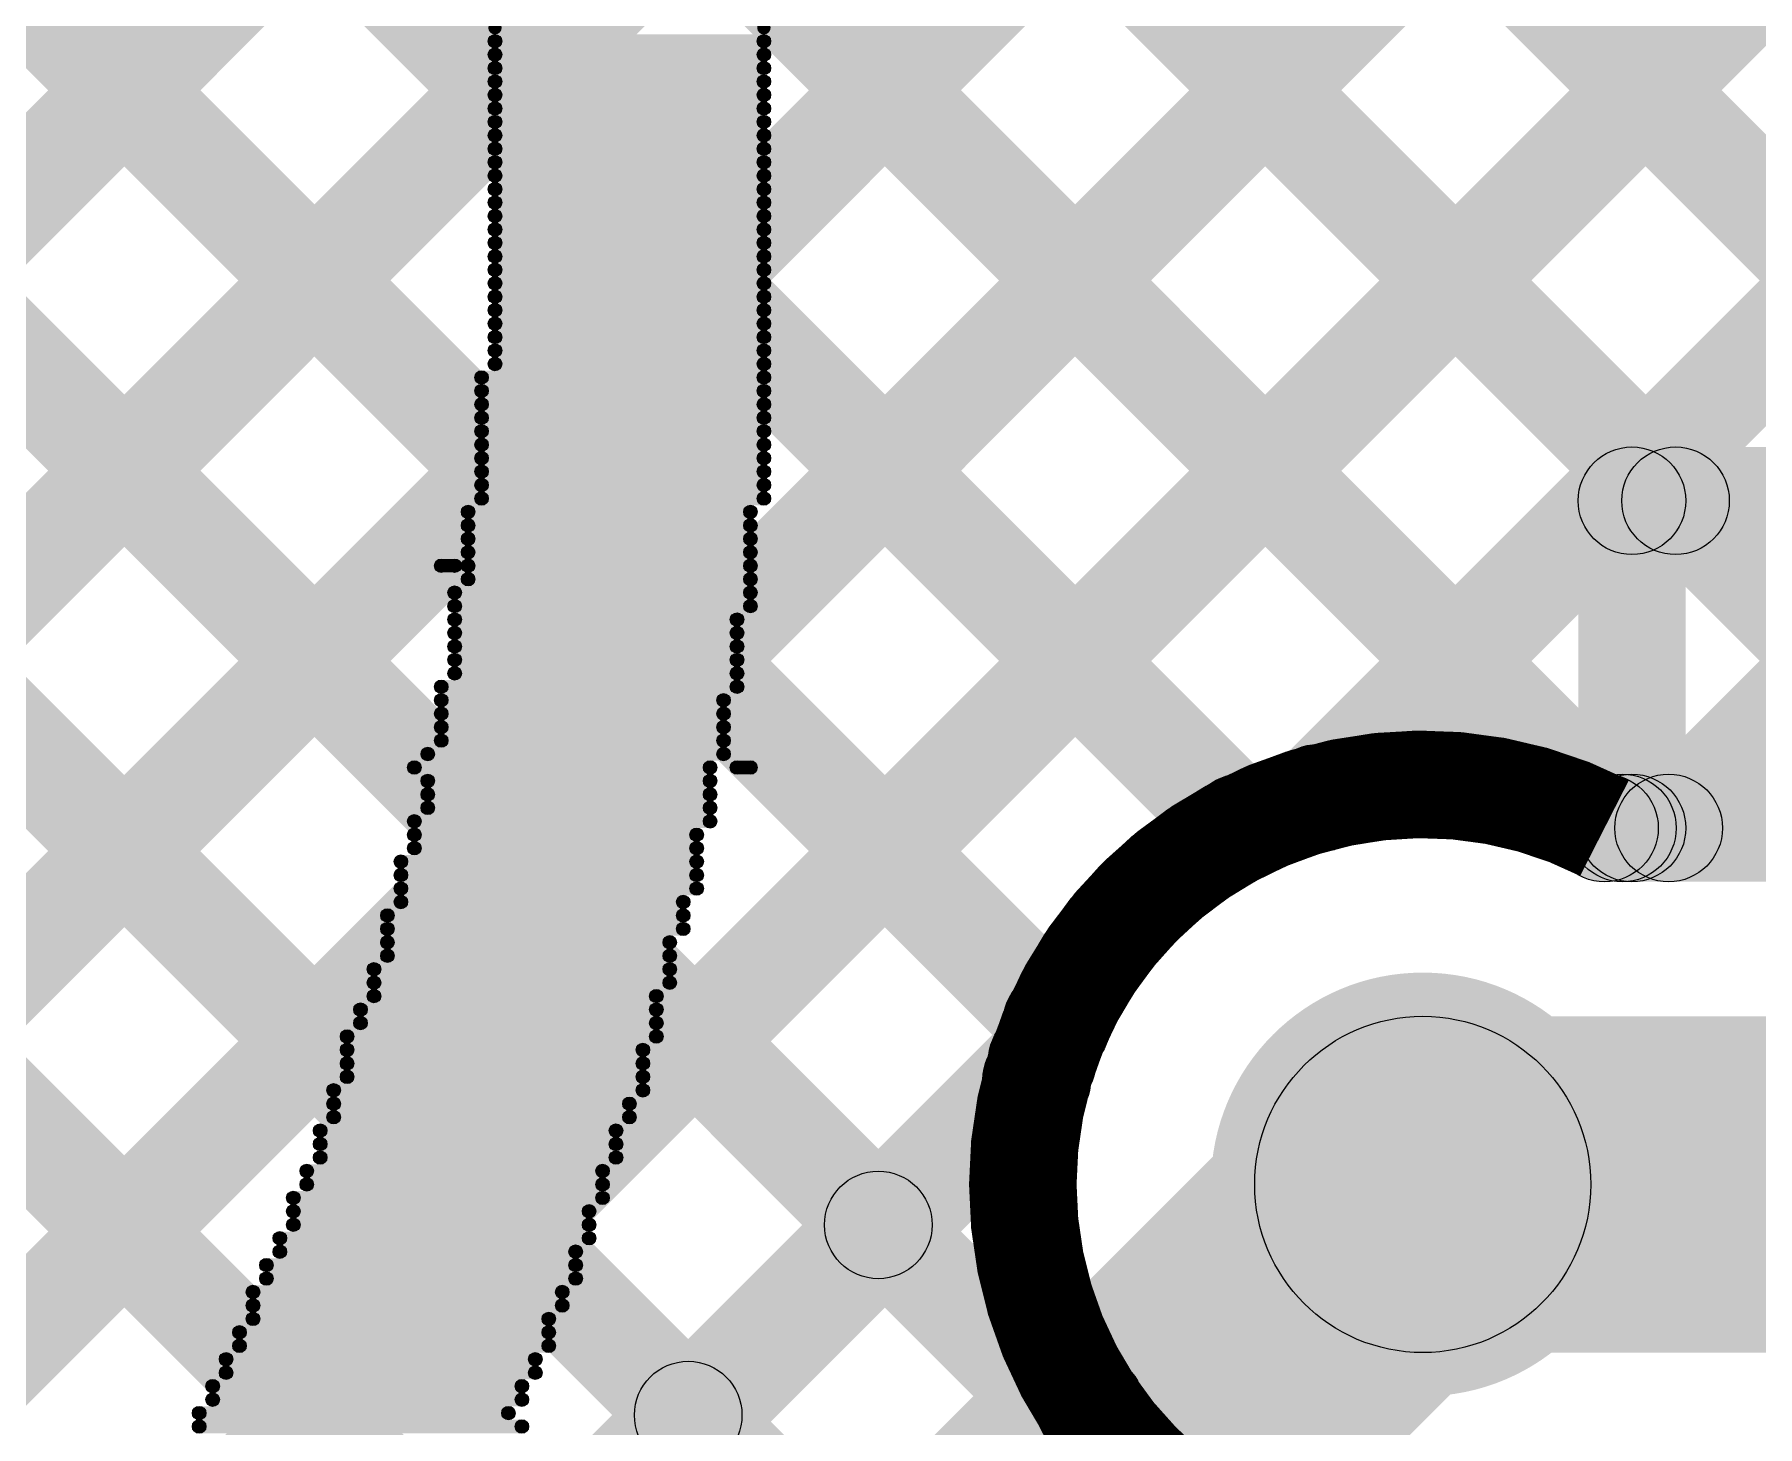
# Model space of a CAD drawing. Header units: millimetres. Extents: x 0 to 5.55, y 0 to 1.02.
# Drawn here: x 4.4298 to 4.5579, y 0.496 to 0.5995 of the extents above; entities that cross this region are included whole.
import ezdxf

# ---------------------------------------------------------------- set-up
doc = ezdxf.new("R2010")
doc.units = ezdxf.units.MM
doc.header["$MEASUREMENT"] = 0
for name, color, linetype in [('BottomLayer', 5, 'Continuous'), ('BottomOverlay', 54, 'Continuous'), ('TopLayer', 1, 'Continuous'), ('ViaHoleLayer', 16, 'Continuous')]:
    doc.layers.add(name, color=color, linetype=linetype)

msp = doc.modelspace()

# ---------------------------------------------------------------- hatches: boundary and pattern name
at = {"layer": 'BottomLayer'}
for points in [[(3.9491, 0.99217), (3.95476, 0.99783), (4.64756, 0.30503), (4.6419, 0.29938)], [(3.97739, 0.99217), (3.98304, 0.99783), (4.6617, 0.31917), (4.65604, 0.31352)], [(4.00567, 0.99217), (4.01133, 0.99783), (4.67584, 0.33332), (4.67018, 0.32766)], [(4.03396, 0.99217), (4.03961, 0.99783), (4.50861, 0.52883), (4.50295, 0.52317)], [(4.06224, 0.99217), (4.0679, 0.99783), (4.52237, 0.54336), (4.51671, 0.5377)], [(4.09052, 0.99217), (4.09618, 0.99783), (4.55068, 0.54333), (4.54502, 0.53767)], [(4.11881, 0.99217), (4.12447, 0.99783), (4.57897, 0.54333), (4.57331, 0.53767)], [(4.13841, 0.29167), (4.13275, 0.29733), (4.83325, 0.99783), (4.83891, 0.99217)], [(4.14709, 0.99217), (4.15275, 0.99783), (4.60725, 0.54333), (4.60159, 0.53767)], [(4.16669, 0.29167), (4.16104, 0.29733), (4.86154, 0.99783), (4.86719, 0.99217)], [(4.19498, 0.29167), (4.18932, 0.29733), (4.88982, 0.99783), (4.89548, 0.99217)], [(4.22326, 0.29167), (4.2176, 0.29733), (4.9181, 0.99783), (4.92376, 0.99217)], [(4.25155, 0.29167), (4.24589, 0.29733), (4.94639, 0.99783), (4.95205, 0.99217)], [(4.52804, 0.53988), (4.52238, 0.54554), (4.97467, 0.99783), (4.98033, 0.99217)], [(4.55411, 0.53767), (4.54846, 0.54333), (5.00296, 0.99783), (5.00861, 0.99217)], [(4.54652, 0.5365), (4.54652, 0.5445), (4.645, 0.5445), (4.645, 0.5365)], [(4.533, 0.5015), (4.533, 0.5265), (4.679, 0.5265), (4.679, 0.5015)], [(4.27983, 0.29167), (4.27417, 0.29733), (4.50146, 0.52462), (4.50712, 0.51896)], [(4.30811, 0.29167), (4.30246, 0.29733), (4.50543, 0.50031), (4.51109, 0.49465)]]:
    msp.add_hatch(color=5, dxfattribs=at).paths.add_polyline_path(points)
h = msp.add_hatch(color=5, dxfattribs=at)
edge = h.paths.add_edge_path()
edge.add_arc((4.52521, 0.54271), 0.004, 0, 360)
h = msp.add_hatch(color=5, dxfattribs=at)
edge = h.paths.add_edge_path()
edge.add_arc((4.51954, 0.54053), 0.004, 0, 360)
h = msp.add_hatch(color=5, dxfattribs=at)
edge = h.paths.add_edge_path()
edge.add_arc((4.54652, 0.5405), 0.004, 0, 360)
h = msp.add_hatch(color=5, dxfattribs=at)
edge = h.paths.add_edge_path()
edge.add_arc((4.54652, 0.5405), 0.004, 0, 360)
h = msp.add_hatch(color=5, dxfattribs=at)
edge = h.paths.add_edge_path()
edge.add_arc((4.54785, 0.5405), 0.004, 0, 360)
h = msp.add_hatch(color=5, dxfattribs=at)
edge = h.paths.add_edge_path()
edge.add_arc((4.55129, 0.5405), 0.004, 0, 360)
h = msp.add_hatch(color=5, dxfattribs=at)
edge = h.paths.add_edge_path()
edge.add_arc((4.50578, 0.526), 0.004, 0, 360)
h = msp.add_hatch(color=5, dxfattribs=at)
edge = h.paths.add_edge_path()
edge.add_arc((4.533, 0.514), 0.01575, 0, 360)
h = msp.add_hatch(color=5, dxfattribs=at)
edge = h.paths.add_edge_path()
edge.add_arc((4.50429, 0.52179), 0.004, 0, 360)
h = msp.add_hatch(color=5, dxfattribs=at)
edge = h.paths.add_edge_path()
edge.add_arc((4.533, 0.514), 0.0125, 0, 360)
h = msp.add_hatch(color=5, dxfattribs=at)
edge = h.paths.add_edge_path()
edge.add_arc((4.50826, 0.49748), 0.004, 0, 360)
at = {"layer": 'BottomOverlay'}
h = msp.add_hatch(color=54, dxfattribs=at)
edge = h.paths.add_edge_path()
edge.add_arc((4.464, 0.6), 0.0005, 0, 360)
h = msp.add_hatch(color=54, dxfattribs=at)
edge = h.paths.add_edge_path()
edge.add_arc((4.484, 0.6), 0.0005, 0, 360)
h = msp.add_hatch(color=54, dxfattribs=at)
edge = h.paths.add_edge_path()
edge.add_arc((4.464, 0.599), 0.0005, 0, 360)
h = msp.add_hatch(color=54, dxfattribs=at)
edge = h.paths.add_edge_path()
edge.add_arc((4.464, 0.598), 0.0005, 0, 360)
for points in [[(4.464, 0.5985), (4.464, 0.5995), (4.484, 0.5995), (4.484, 0.5985)], [(4.464, 0.5975), (4.464, 0.5985), (4.484, 0.5985), (4.484, 0.5975)], [(4.464, 0.5965), (4.464, 0.5975), (4.484, 0.5975), (4.484, 0.5965)], [(4.464, 0.5955), (4.464, 0.5965), (4.484, 0.5965), (4.484, 0.5955)], [(4.464, 0.5945), (4.464, 0.5955), (4.484, 0.5955), (4.484, 0.5945)], [(4.464, 0.5935), (4.464, 0.5945), (4.484, 0.5945), (4.484, 0.5935)], [(4.464, 0.5925), (4.464, 0.5935), (4.484, 0.5935), (4.484, 0.5925)], [(4.464, 0.5915), (4.464, 0.5925), (4.484, 0.5925), (4.484, 0.5915)], [(4.464, 0.5905), (4.464, 0.5915), (4.484, 0.5915), (4.484, 0.5905)], [(4.464, 0.5895), (4.464, 0.5905), (4.484, 0.5905), (4.484, 0.5895)], [(4.464, 0.5885), (4.464, 0.5895), (4.484, 0.5895), (4.484, 0.5885)], [(4.464, 0.5875), (4.464, 0.5885), (4.484, 0.5885), (4.484, 0.5875)], [(4.464, 0.5865), (4.464, 0.5875), (4.484, 0.5875), (4.484, 0.5865)], [(4.464, 0.5855), (4.464, 0.5865), (4.484, 0.5865), (4.484, 0.5855)], [(4.464, 0.5845), (4.464, 0.5855), (4.484, 0.5855), (4.484, 0.5845)], [(4.464, 0.5835), (4.464, 0.5845), (4.484, 0.5845), (4.484, 0.5835)], [(4.464, 0.5825), (4.464, 0.5835), (4.484, 0.5835), (4.484, 0.5825)], [(4.464, 0.5815), (4.464, 0.5825), (4.484, 0.5825), (4.484, 0.5815)], [(4.464, 0.5805), (4.464, 0.5815), (4.484, 0.5815), (4.484, 0.5805)], [(4.464, 0.5795), (4.464, 0.5805), (4.484, 0.5805), (4.484, 0.5795)], [(4.464, 0.5785), (4.464, 0.5795), (4.484, 0.5795), (4.484, 0.5785)], [(4.464, 0.5775), (4.464, 0.5785), (4.484, 0.5785), (4.484, 0.5775)], [(4.464, 0.5765), (4.464, 0.5775), (4.484, 0.5775), (4.484, 0.5765)], [(4.464, 0.5755), (4.464, 0.5765), (4.484, 0.5765), (4.484, 0.5755)], [(4.464, 0.5745), (4.464, 0.5755), (4.484, 0.5755), (4.484, 0.5745)], [(4.463, 0.5735), (4.463, 0.5745), (4.484, 0.5745), (4.484, 0.5735)], [(4.463, 0.5725), (4.463, 0.5735), (4.484, 0.5735), (4.484, 0.5725)], [(4.463, 0.5715), (4.463, 0.5725), (4.484, 0.5725), (4.484, 0.5715)], [(4.463, 0.5705), (4.463, 0.5715), (4.484, 0.5715), (4.484, 0.5705)], [(4.463, 0.5695), (4.463, 0.5705), (4.484, 0.5705), (4.484, 0.5695)], [(4.463, 0.5685), (4.463, 0.5695), (4.484, 0.5695), (4.484, 0.5685)], [(4.463, 0.5675), (4.463, 0.5685), (4.484, 0.5685), (4.484, 0.5675)], [(4.463, 0.5665), (4.463, 0.5675), (4.484, 0.5675), (4.484, 0.5665)], [(4.463, 0.5655), (4.463, 0.5665), (4.484, 0.5665), (4.484, 0.5655)], [(4.463, 0.5645), (4.463, 0.5655), (4.484, 0.5655), (4.484, 0.5645)], [(4.462, 0.5635), (4.462, 0.5645), (4.483, 0.5645), (4.483, 0.5635)], [(4.462, 0.5625), (4.462, 0.5635), (4.483, 0.5635), (4.483, 0.5625)], [(4.462, 0.5615), (4.462, 0.5625), (4.483, 0.5625), (4.483, 0.5615)], [(4.462, 0.5605), (4.462, 0.5615), (4.483, 0.5615), (4.483, 0.5605)], [(4.46, 0.5595), (4.46, 0.5605), (4.461, 0.5605), (4.461, 0.5595)], [(4.462, 0.5595), (4.462, 0.5605), (4.483, 0.5605), (4.483, 0.5595)], [(4.462, 0.5585), (4.462, 0.5595), (4.483, 0.5595), (4.483, 0.5585)], [(4.461, 0.5575), (4.461, 0.5585), (4.483, 0.5585), (4.483, 0.5575)], [(4.461, 0.5565), (4.461, 0.5575), (4.483, 0.5575), (4.483, 0.5565)], [(4.461, 0.5555), (4.461, 0.5565), (4.482, 0.5565), (4.482, 0.5555)], [(4.461, 0.5545), (4.461, 0.5555), (4.482, 0.5555), (4.482, 0.5545)], [(4.461, 0.5535), (4.461, 0.5545), (4.482, 0.5545), (4.482, 0.5535)], [(4.461, 0.5525), (4.461, 0.5535), (4.482, 0.5535), (4.482, 0.5525)], [(4.461, 0.5515), (4.461, 0.5525), (4.482, 0.5525), (4.482, 0.5515)], [(4.46, 0.5505), (4.46, 0.5515), (4.482, 0.5515), (4.482, 0.5505)], [(4.46, 0.5495), (4.46, 0.5505), (4.481, 0.5505), (4.481, 0.5495)], [(4.46, 0.5485), (4.46, 0.5495), (4.481, 0.5495), (4.481, 0.5485)], [(4.46, 0.5475), (4.46, 0.5485), (4.481, 0.5485), (4.481, 0.5475)], [(4.46, 0.5465), (4.46, 0.5475), (4.481, 0.5475), (4.481, 0.5465)], [(4.459, 0.5455), (4.459, 0.5465), (4.481, 0.5465), (4.481, 0.5455)], [(4.458, 0.5445), (4.458, 0.5455), (4.48, 0.5455), (4.48, 0.5445)], [(4.482, 0.5445), (4.482, 0.5455), (4.483, 0.5455), (4.483, 0.5445)], [(4.459, 0.5435), (4.459, 0.5445), (4.48, 0.5445), (4.48, 0.5435)], [(4.459, 0.5425), (4.459, 0.5435), (4.48, 0.5435), (4.48, 0.5425)], [(4.459, 0.5415), (4.459, 0.5425), (4.48, 0.5425), (4.48, 0.5415)], [(4.458, 0.5405), (4.458, 0.5415), (4.48, 0.5415), (4.48, 0.5405)], [(4.458, 0.5395), (4.458, 0.5405), (4.479, 0.5405), (4.479, 0.5395)], [(4.457, 0.5375), (4.457, 0.5385), (4.479, 0.5385), (4.479, 0.5375)], [(4.458, 0.5385), (4.458, 0.5395), (4.479, 0.5395), (4.479, 0.5385)], [(4.457, 0.5365), (4.457, 0.5375), (4.479, 0.5375), (4.479, 0.5365)], [(4.457, 0.5355), (4.457, 0.5365), (4.479, 0.5365), (4.479, 0.5355)], [(4.456, 0.5335), (4.456, 0.5345), (4.478, 0.5345), (4.478, 0.5335)], [(4.457, 0.5345), (4.457, 0.5355), (4.478, 0.5355), (4.478, 0.5345)], [(4.456, 0.5325), (4.456, 0.5335), (4.478, 0.5335), (4.478, 0.5325)], [(4.456, 0.5315), (4.456, 0.5325), (4.477, 0.5325), (4.477, 0.5315)], [(4.456, 0.5305), (4.456, 0.5315), (4.477, 0.5315), (4.477, 0.5305)], [(4.455, 0.5295), (4.455, 0.5305), (4.477, 0.5305), (4.477, 0.5295)], [(4.455, 0.5285), (4.455, 0.5295), (4.477, 0.5295), (4.477, 0.5285)], [(4.455, 0.5275), (4.455, 0.5285), (4.476, 0.5285), (4.476, 0.5275)], [(4.454, 0.5265), (4.454, 0.5275), (4.476, 0.5275), (4.476, 0.5265)], [(4.453, 0.5245), (4.453, 0.5255), (4.476, 0.5255), (4.476, 0.5245)], [(4.454, 0.5255), (4.454, 0.5265), (4.476, 0.5265), (4.476, 0.5255)], [(4.453, 0.5235), (4.453, 0.5245), (4.475, 0.5245), (4.475, 0.5235)], [(4.453, 0.5225), (4.453, 0.5235), (4.475, 0.5235), (4.475, 0.5225)], [(4.453, 0.5215), (4.453, 0.5225), (4.475, 0.5225), (4.475, 0.5215)], [(4.452, 0.5205), (4.452, 0.5215), (4.475, 0.5215), (4.475, 0.5205)], [(4.452, 0.5195), (4.452, 0.5205), (4.474, 0.5205), (4.474, 0.5195)], [(4.452, 0.5185), (4.452, 0.5195), (4.474, 0.5195), (4.474, 0.5185)], [(4.451, 0.5175), (4.451, 0.5185), (4.473, 0.5185), (4.473, 0.5175)], [(4.451, 0.5165), (4.451, 0.5175), (4.473, 0.5175), (4.473, 0.5165)], [(4.451, 0.5155), (4.451, 0.5165), (4.473, 0.5165), (4.473, 0.5155)], [(4.45, 0.5145), (4.45, 0.5155), (4.472, 0.5155), (4.472, 0.5145)], [(4.45, 0.5135), (4.45, 0.5145), (4.472, 0.5145), (4.472, 0.5135)], [(4.449, 0.5125), (4.449, 0.5135), (4.472, 0.5135), (4.472, 0.5125)], [(4.449, 0.5115), (4.449, 0.5125), (4.471, 0.5125), (4.471, 0.5115)], [(4.449, 0.5105), (4.449, 0.5115), (4.471, 0.5115), (4.471, 0.5105)], [(4.448, 0.5095), (4.448, 0.5105), (4.471, 0.5105), (4.471, 0.5095)], [(4.448, 0.5085), (4.448, 0.5095), (4.47, 0.5095), (4.47, 0.5085)], [(4.447, 0.5075), (4.447, 0.5085), (4.47, 0.5085), (4.47, 0.5075)], [(4.447, 0.5065), (4.447, 0.5075), (4.47, 0.5075), (4.47, 0.5065)], [(4.446, 0.5055), (4.446, 0.5065), (4.469, 0.5065), (4.469, 0.5055)], [(4.446, 0.5045), (4.446, 0.5055), (4.469, 0.5055), (4.469, 0.5045)], [(4.446, 0.5035), (4.446, 0.5045), (4.468, 0.5045), (4.468, 0.5035)], [(4.445, 0.5025), (4.445, 0.5035), (4.468, 0.5035), (4.468, 0.5025)], [(4.445, 0.5015), (4.445, 0.5025), (4.468, 0.5025), (4.468, 0.5015)], [(4.444, 0.5005), (4.444, 0.5015), (4.467, 0.5015), (4.467, 0.5005)], [(4.444, 0.4995), (4.444, 0.5005), (4.467, 0.5005), (4.467, 0.4995)], [(4.443, 0.4985), (4.443, 0.4995), (4.466, 0.4995), (4.466, 0.4985)], [(4.443, 0.4975), (4.443, 0.4985), (4.466, 0.4985), (4.466, 0.4975)], [(4.442, 0.4965), (4.442, 0.4975), (4.465, 0.4975), (4.465, 0.4965)], [(4.442, 0.4955), (4.442, 0.4965), (4.466, 0.4965), (4.466, 0.4955)]]:
    msp.add_hatch(color=54, dxfattribs=at).paths.add_polyline_path(points)
h = msp.add_hatch(color=54, dxfattribs=at)
edge = h.paths.add_edge_path()
edge.add_arc((4.484, 0.599), 0.0005, 0, 360)
h = msp.add_hatch(color=54, dxfattribs=at)
edge = h.paths.add_edge_path()
edge.add_arc((4.484, 0.598), 0.0005, 0, 360)
h = msp.add_hatch(color=54, dxfattribs=at)
edge = h.paths.add_edge_path()
edge.add_arc((4.464, 0.597), 0.0005, 0, 360)
h = msp.add_hatch(color=54, dxfattribs=at)
edge = h.paths.add_edge_path()
edge.add_arc((4.484, 0.597), 0.0005, 0, 360)
h = msp.add_hatch(color=54, dxfattribs=at)
edge = h.paths.add_edge_path()
edge.add_arc((4.464, 0.596), 0.0005, 0, 360)
h = msp.add_hatch(color=54, dxfattribs=at)
edge = h.paths.add_edge_path()
edge.add_arc((4.484, 0.596), 0.0005, 0, 360)
h = msp.add_hatch(color=54, dxfattribs=at)
edge = h.paths.add_edge_path()
edge.add_arc((4.464, 0.595), 0.0005, 0, 360)
h = msp.add_hatch(color=54, dxfattribs=at)
edge = h.paths.add_edge_path()
edge.add_arc((4.484, 0.595), 0.0005, 0, 360)
h = msp.add_hatch(color=54, dxfattribs=at)
edge = h.paths.add_edge_path()
edge.add_arc((4.464, 0.594), 0.0005, 0, 360)
h = msp.add_hatch(color=54, dxfattribs=at)
edge = h.paths.add_edge_path()
edge.add_arc((4.464, 0.593), 0.0005, 0, 360)
h = msp.add_hatch(color=54, dxfattribs=at)
edge = h.paths.add_edge_path()
edge.add_arc((4.484, 0.594), 0.0005, 0, 360)
h = msp.add_hatch(color=54, dxfattribs=at)
edge = h.paths.add_edge_path()
edge.add_arc((4.484, 0.593), 0.0005, 0, 360)
h = msp.add_hatch(color=54, dxfattribs=at)
edge = h.paths.add_edge_path()
edge.add_arc((4.464, 0.592), 0.0005, 0, 360)
h = msp.add_hatch(color=54, dxfattribs=at)
edge = h.paths.add_edge_path()
edge.add_arc((4.484, 0.592), 0.0005, 0, 360)
h = msp.add_hatch(color=54, dxfattribs=at)
edge = h.paths.add_edge_path()
edge.add_arc((4.464, 0.591), 0.0005, 0, 360)
h = msp.add_hatch(color=54, dxfattribs=at)
edge = h.paths.add_edge_path()
edge.add_arc((4.484, 0.591), 0.0005, 0, 360)
h = msp.add_hatch(color=54, dxfattribs=at)
edge = h.paths.add_edge_path()
edge.add_arc((4.464, 0.59), 0.0005, 0, 360)
h = msp.add_hatch(color=54, dxfattribs=at)
edge = h.paths.add_edge_path()
edge.add_arc((4.464, 0.589), 0.0005, 0, 360)
h = msp.add_hatch(color=54, dxfattribs=at)
edge = h.paths.add_edge_path()
edge.add_arc((4.484, 0.59), 0.0005, 0, 360)
h = msp.add_hatch(color=54, dxfattribs=at)
edge = h.paths.add_edge_path()
edge.add_arc((4.484, 0.589), 0.0005, 0, 360)
h = msp.add_hatch(color=54, dxfattribs=at)
edge = h.paths.add_edge_path()
edge.add_arc((4.464, 0.588), 0.0005, 0, 360)
h = msp.add_hatch(color=54, dxfattribs=at)
edge = h.paths.add_edge_path()
edge.add_arc((4.484, 0.588), 0.0005, 0, 360)
h = msp.add_hatch(color=54, dxfattribs=at)
edge = h.paths.add_edge_path()
edge.add_arc((4.464, 0.587), 0.0005, 0, 360)
h = msp.add_hatch(color=54, dxfattribs=at)
edge = h.paths.add_edge_path()
edge.add_arc((4.484, 0.587), 0.0005, 0, 360)
h = msp.add_hatch(color=54, dxfattribs=at)
edge = h.paths.add_edge_path()
edge.add_arc((4.464, 0.586), 0.0005, 0, 360)
h = msp.add_hatch(color=54, dxfattribs=at)
edge = h.paths.add_edge_path()
edge.add_arc((4.484, 0.586), 0.0005, 0, 360)
h = msp.add_hatch(color=54, dxfattribs=at)
edge = h.paths.add_edge_path()
edge.add_arc((4.464, 0.585), 0.0005, 0, 360)
h = msp.add_hatch(color=54, dxfattribs=at)
edge = h.paths.add_edge_path()
edge.add_arc((4.464, 0.584), 0.0005, 0, 360)
h = msp.add_hatch(color=54, dxfattribs=at)
edge = h.paths.add_edge_path()
edge.add_arc((4.484, 0.585), 0.0005, 0, 360)
h = msp.add_hatch(color=54, dxfattribs=at)
edge = h.paths.add_edge_path()
edge.add_arc((4.484, 0.584), 0.0005, 0, 360)
h = msp.add_hatch(color=54, dxfattribs=at)
edge = h.paths.add_edge_path()
edge.add_arc((4.464, 0.583), 0.0005, 0, 360)
h = msp.add_hatch(color=54, dxfattribs=at)
edge = h.paths.add_edge_path()
edge.add_arc((4.484, 0.583), 0.0005, 0, 360)
h = msp.add_hatch(color=54, dxfattribs=at)
edge = h.paths.add_edge_path()
edge.add_arc((4.464, 0.582), 0.0005, 0, 360)
h = msp.add_hatch(color=54, dxfattribs=at)
edge = h.paths.add_edge_path()
edge.add_arc((4.484, 0.582), 0.0005, 0, 360)
h = msp.add_hatch(color=54, dxfattribs=at)
edge = h.paths.add_edge_path()
edge.add_arc((4.464, 0.581), 0.0005, 0, 360)
h = msp.add_hatch(color=54, dxfattribs=at)
edge = h.paths.add_edge_path()
edge.add_arc((4.484, 0.581), 0.0005, 0, 360)
h = msp.add_hatch(color=54, dxfattribs=at)
edge = h.paths.add_edge_path()
edge.add_arc((4.464, 0.58), 0.0005, 0, 360)
h = msp.add_hatch(color=54, dxfattribs=at)
edge = h.paths.add_edge_path()
edge.add_arc((4.464, 0.579), 0.0005, 0, 360)
h = msp.add_hatch(color=54, dxfattribs=at)
edge = h.paths.add_edge_path()
edge.add_arc((4.484, 0.58), 0.0005, 0, 360)
h = msp.add_hatch(color=54, dxfattribs=at)
edge = h.paths.add_edge_path()
edge.add_arc((4.484, 0.579), 0.0005, 0, 360)
h = msp.add_hatch(color=54, dxfattribs=at)
edge = h.paths.add_edge_path()
edge.add_arc((4.464, 0.578), 0.0005, 0, 360)
h = msp.add_hatch(color=54, dxfattribs=at)
edge = h.paths.add_edge_path()
edge.add_arc((4.484, 0.578), 0.0005, 0, 360)
h = msp.add_hatch(color=54, dxfattribs=at)
edge = h.paths.add_edge_path()
edge.add_arc((4.464, 0.577), 0.0005, 0, 360)
h = msp.add_hatch(color=54, dxfattribs=at)
edge = h.paths.add_edge_path()
edge.add_arc((4.484, 0.577), 0.0005, 0, 360)
h = msp.add_hatch(color=54, dxfattribs=at)
edge = h.paths.add_edge_path()
edge.add_arc((4.464, 0.576), 0.0005, 0, 360)
h = msp.add_hatch(color=54, dxfattribs=at)
edge = h.paths.add_edge_path()
edge.add_arc((4.464, 0.575), 0.0005, 0, 360)
h = msp.add_hatch(color=54, dxfattribs=at)
edge = h.paths.add_edge_path()
edge.add_arc((4.484, 0.576), 0.0005, 0, 360)
h = msp.add_hatch(color=54, dxfattribs=at)
edge = h.paths.add_edge_path()
edge.add_arc((4.484, 0.575), 0.0005, 0, 360)
h = msp.add_hatch(color=54, dxfattribs=at)
edge = h.paths.add_edge_path()
edge.add_arc((4.463, 0.574), 0.0005, 0, 360)
h = msp.add_hatch(color=54, dxfattribs=at)
edge = h.paths.add_edge_path()
edge.add_arc((4.484, 0.574), 0.0005, 0, 360)
h = msp.add_hatch(color=54, dxfattribs=at)
edge = h.paths.add_edge_path()
edge.add_arc((4.463, 0.573), 0.0005, 0, 360)
h = msp.add_hatch(color=54, dxfattribs=at)
edge = h.paths.add_edge_path()
edge.add_arc((4.484, 0.573), 0.0005, 0, 360)
h = msp.add_hatch(color=54, dxfattribs=at)
edge = h.paths.add_edge_path()
edge.add_arc((4.463, 0.572), 0.0005, 0, 360)
h = msp.add_hatch(color=54, dxfattribs=at)
edge = h.paths.add_edge_path()
edge.add_arc((4.484, 0.572), 0.0005, 0, 360)
h = msp.add_hatch(color=54, dxfattribs=at)
edge = h.paths.add_edge_path()
edge.add_arc((4.463, 0.571), 0.0005, 0, 360)
h = msp.add_hatch(color=54, dxfattribs=at)
edge = h.paths.add_edge_path()
edge.add_arc((4.463, 0.57), 0.0005, 0, 360)
h = msp.add_hatch(color=54, dxfattribs=at)
edge = h.paths.add_edge_path()
edge.add_arc((4.484, 0.571), 0.0005, 0, 360)
h = msp.add_hatch(color=54, dxfattribs=at)
edge = h.paths.add_edge_path()
edge.add_arc((4.484, 0.57), 0.0005, 0, 360)
h = msp.add_hatch(color=54, dxfattribs=at)
edge = h.paths.add_edge_path()
edge.add_arc((4.463, 0.569), 0.0005, 0, 360)
h = msp.add_hatch(color=54, dxfattribs=at)
edge = h.paths.add_edge_path()
edge.add_arc((4.484, 0.569), 0.0005, 0, 360)
h = msp.add_hatch(color=54, dxfattribs=at)
edge = h.paths.add_edge_path()
edge.add_arc((4.463, 0.568), 0.0005, 0, 360)
h = msp.add_hatch(color=54, dxfattribs=at)
edge = h.paths.add_edge_path()
edge.add_arc((4.484, 0.568), 0.0005, 0, 360)
h = msp.add_hatch(color=54, dxfattribs=at)
edge = h.paths.add_edge_path()
edge.add_arc((4.463, 0.567), 0.0005, 0, 360)
h = msp.add_hatch(color=54, dxfattribs=at)
edge = h.paths.add_edge_path()
edge.add_arc((4.463, 0.566), 0.0005, 0, 360)
h = msp.add_hatch(color=54, dxfattribs=at)
edge = h.paths.add_edge_path()
edge.add_arc((4.484, 0.567), 0.0005, 0, 360)
h = msp.add_hatch(color=54, dxfattribs=at)
edge = h.paths.add_edge_path()
edge.add_arc((4.484, 0.566), 0.0005, 0, 360)
h = msp.add_hatch(color=54, dxfattribs=at)
edge = h.paths.add_edge_path()
edge.add_arc((4.463, 0.565), 0.0005, 0, 360)
h = msp.add_hatch(color=54, dxfattribs=at)
edge = h.paths.add_edge_path()
edge.add_arc((4.484, 0.565), 0.0005, 0, 360)
h = msp.add_hatch(color=54, dxfattribs=at)
edge = h.paths.add_edge_path()
edge.add_arc((4.462, 0.564), 0.0005, 0, 360)
h = msp.add_hatch(color=54, dxfattribs=at)
edge = h.paths.add_edge_path()
edge.add_arc((4.483, 0.564), 0.0005, 0, 360)
h = msp.add_hatch(color=54, dxfattribs=at)
edge = h.paths.add_edge_path()
edge.add_arc((4.462, 0.563), 0.0005, 0, 360)
h = msp.add_hatch(color=54, dxfattribs=at)
edge = h.paths.add_edge_path()
edge.add_arc((4.483, 0.563), 0.0005, 0, 360)
h = msp.add_hatch(color=54, dxfattribs=at)
edge = h.paths.add_edge_path()
edge.add_arc((4.462, 0.562), 0.0005, 0, 360)
h = msp.add_hatch(color=54, dxfattribs=at)
edge = h.paths.add_edge_path()
edge.add_arc((4.462, 0.561), 0.0005, 0, 360)
h = msp.add_hatch(color=54, dxfattribs=at)
edge = h.paths.add_edge_path()
edge.add_arc((4.483, 0.562), 0.0005, 0, 360)
h = msp.add_hatch(color=54, dxfattribs=at)
edge = h.paths.add_edge_path()
edge.add_arc((4.483, 0.561), 0.0005, 0, 360)
h = msp.add_hatch(color=54, dxfattribs=at)
edge = h.paths.add_edge_path()
edge.add_arc((4.46, 0.56), 0.0005, 0, 360)
h = msp.add_hatch(color=54, dxfattribs=at)
edge = h.paths.add_edge_path()
edge.add_arc((4.461, 0.56), 0.0005, 0, 360)
h = msp.add_hatch(color=54, dxfattribs=at)
edge = h.paths.add_edge_path()
edge.add_arc((4.462, 0.56), 0.0005, 0, 360)
h = msp.add_hatch(color=54, dxfattribs=at)
edge = h.paths.add_edge_path()
edge.add_arc((4.483, 0.56), 0.0005, 0, 360)
h = msp.add_hatch(color=54, dxfattribs=at)
edge = h.paths.add_edge_path()
edge.add_arc((4.462, 0.559), 0.0005, 0, 360)
h = msp.add_hatch(color=54, dxfattribs=at)
edge = h.paths.add_edge_path()
edge.add_arc((4.483, 0.559), 0.0005, 0, 360)
h = msp.add_hatch(color=54, dxfattribs=at)
edge = h.paths.add_edge_path()
edge.add_arc((4.461, 0.558), 0.0005, 0, 360)
h = msp.add_hatch(color=54, dxfattribs=at)
edge = h.paths.add_edge_path()
edge.add_arc((4.461, 0.557), 0.0005, 0, 360)
h = msp.add_hatch(color=54, dxfattribs=at)
edge = h.paths.add_edge_path()
edge.add_arc((4.483, 0.558), 0.0005, 0, 360)
h = msp.add_hatch(color=54, dxfattribs=at)
edge = h.paths.add_edge_path()
edge.add_arc((4.483, 0.557), 0.0005, 0, 360)
h = msp.add_hatch(color=54, dxfattribs=at)
edge = h.paths.add_edge_path()
edge.add_arc((4.461, 0.556), 0.0005, 0, 360)
h = msp.add_hatch(color=54, dxfattribs=at)
edge = h.paths.add_edge_path()
edge.add_arc((4.482, 0.556), 0.0005, 0, 360)
h = msp.add_hatch(color=54, dxfattribs=at)
edge = h.paths.add_edge_path()
edge.add_arc((4.461, 0.555), 0.0005, 0, 360)
h = msp.add_hatch(color=54, dxfattribs=at)
edge = h.paths.add_edge_path()
edge.add_arc((4.482, 0.555), 0.0005, 0, 360)
h = msp.add_hatch(color=54, dxfattribs=at)
edge = h.paths.add_edge_path()
edge.add_arc((4.461, 0.554), 0.0005, 0, 360)
h = msp.add_hatch(color=54, dxfattribs=at)
edge = h.paths.add_edge_path()
edge.add_arc((4.482, 0.554), 0.0005, 0, 360)
h = msp.add_hatch(color=54, dxfattribs=at)
edge = h.paths.add_edge_path()
edge.add_arc((4.461, 0.553), 0.0005, 0, 360)
h = msp.add_hatch(color=54, dxfattribs=at)
edge = h.paths.add_edge_path()
edge.add_arc((4.461, 0.552), 0.0005, 0, 360)
h = msp.add_hatch(color=54, dxfattribs=at)
edge = h.paths.add_edge_path()
edge.add_arc((4.482, 0.553), 0.0005, 0, 360)
h = msp.add_hatch(color=54, dxfattribs=at)
edge = h.paths.add_edge_path()
edge.add_arc((4.482, 0.552), 0.0005, 0, 360)
h = msp.add_hatch(color=54, dxfattribs=at)
edge = h.paths.add_edge_path()
edge.add_arc((4.46, 0.551), 0.0005, 0, 360)
h = msp.add_hatch(color=54, dxfattribs=at)
edge = h.paths.add_edge_path()
edge.add_arc((4.482, 0.551), 0.0005, 0, 360)
h = msp.add_hatch(color=54, dxfattribs=at)
edge = h.paths.add_edge_path()
edge.add_arc((4.46, 0.55), 0.0005, 0, 360)
h = msp.add_hatch(color=54, dxfattribs=at)
edge = h.paths.add_edge_path()
edge.add_arc((4.481, 0.55), 0.0005, 0, 360)
h = msp.add_hatch(color=54, dxfattribs=at)
edge = h.paths.add_edge_path()
edge.add_arc((4.46, 0.549), 0.0005, 0, 360)
h = msp.add_hatch(color=54, dxfattribs=at)
edge = h.paths.add_edge_path()
edge.add_arc((4.46, 0.548), 0.0005, 0, 360)
h = msp.add_hatch(color=54, dxfattribs=at)
edge = h.paths.add_edge_path()
edge.add_arc((4.481, 0.549), 0.0005, 0, 360)
h = msp.add_hatch(color=54, dxfattribs=at)
edge = h.paths.add_edge_path()
edge.add_arc((4.481, 0.548), 0.0005, 0, 360)
h = msp.add_hatch(color=54, dxfattribs=at)
edge = h.paths.add_edge_path()
edge.add_arc((4.46, 0.547), 0.0005, 0, 360)
h = msp.add_hatch(color=54, dxfattribs=at)
edge = h.paths.add_edge_path()
edge.add_arc((4.481, 0.547), 0.0005, 0, 360)
h = msp.add_hatch(color=54, dxfattribs=at)
edge = h.paths.add_edge_path()
edge.add_arc((4.459, 0.546), 0.0005, 0, 360)
h = msp.add_hatch(color=54, dxfattribs=at)
edge = h.paths.add_edge_path()
edge.add_arc((4.481, 0.546), 0.0005, 0, 360)
h = msp.add_hatch(color=54, dxfattribs=at)
edge = h.paths.add_edge_path()
edge.add_arc((4.458, 0.545), 0.0005, 0, 360)
h = msp.add_hatch(color=54, dxfattribs=at)
edge = h.paths.add_edge_path()
edge.add_arc((4.48, 0.545), 0.0005, 0, 360)
h = msp.add_hatch(color=54, dxfattribs=at)
edge = h.paths.add_edge_path()
edge.add_arc((4.482, 0.545), 0.0005, 0, 360)
h = msp.add_hatch(color=54, dxfattribs=at)
edge = h.paths.add_edge_path()
edge.add_arc((4.483, 0.545), 0.0005, 0, 360)
h = msp.add_hatch(color=54, dxfattribs=at)
edge = h.paths.add_edge_path()
edge.add_arc((4.459, 0.544), 0.0005, 0, 360)
h = msp.add_hatch(color=54, dxfattribs=at)
edge = h.paths.add_edge_path()
edge.add_arc((4.459, 0.543), 0.0005, 0, 360)
h = msp.add_hatch(color=54, dxfattribs=at)
edge = h.paths.add_edge_path()
edge.add_arc((4.48, 0.544), 0.0005, 0, 360)
h = msp.add_hatch(color=54, dxfattribs=at)
edge = h.paths.add_edge_path()
edge.add_arc((4.48, 0.543), 0.0005, 0, 360)
h = msp.add_hatch(color=54, dxfattribs=at)
edge = h.paths.add_edge_path()
edge.add_arc((4.459, 0.542), 0.0005, 0, 360)
h = msp.add_hatch(color=54, dxfattribs=at)
edge = h.paths.add_edge_path()
edge.add_arc((4.48, 0.542), 0.0005, 0, 360)
h = msp.add_hatch(color=54, dxfattribs=at)
edge = h.paths.add_edge_path()
edge.add_arc((4.458, 0.541), 0.0005, 0, 360)
h = msp.add_hatch(color=54, dxfattribs=at)
edge = h.paths.add_edge_path()
edge.add_arc((4.48, 0.541), 0.0005, 0, 360)
h = msp.add_hatch(color=54, dxfattribs=at)
edge = h.paths.add_edge_path()
edge.add_arc((4.458, 0.54), 0.0005, 0, 360)
h = msp.add_hatch(color=54, dxfattribs=at)
edge = h.paths.add_edge_path()
edge.add_arc((4.479, 0.54), 0.0005, 0, 360)
h = msp.add_hatch(color=54, dxfattribs=at)
edge = h.paths.add_edge_path()
edge.add_arc((4.457, 0.538), 0.0005, 0, 360)
h = msp.add_hatch(color=54, dxfattribs=at)
edge = h.paths.add_edge_path()
edge.add_arc((4.458, 0.539), 0.0005, 0, 360)
h = msp.add_hatch(color=54, dxfattribs=at)
edge = h.paths.add_edge_path()
edge.add_arc((4.479, 0.539), 0.0005, 0, 360)
h = msp.add_hatch(color=54, dxfattribs=at)
edge = h.paths.add_edge_path()
edge.add_arc((4.479, 0.538), 0.0005, 0, 360)
h = msp.add_hatch(color=54, dxfattribs=at)
edge = h.paths.add_edge_path()
edge.add_arc((4.457, 0.537), 0.0005, 0, 360)
h = msp.add_hatch(color=54, dxfattribs=at)
edge = h.paths.add_edge_path()
edge.add_arc((4.479, 0.537), 0.0005, 0, 360)
h = msp.add_hatch(color=54, dxfattribs=at)
edge = h.paths.add_edge_path()
edge.add_arc((4.457, 0.536), 0.0005, 0, 360)
h = msp.add_hatch(color=54, dxfattribs=at)
edge = h.paths.add_edge_path()
edge.add_arc((4.479, 0.536), 0.0005, 0, 360)
h = msp.add_hatch(color=54, dxfattribs=at)
edge = h.paths.add_edge_path()
edge.add_arc((4.456, 0.534), 0.0005, 0, 360)
h = msp.add_hatch(color=54, dxfattribs=at)
edge = h.paths.add_edge_path()
edge.add_arc((4.457, 0.535), 0.0005, 0, 360)
h = msp.add_hatch(color=54, dxfattribs=at)
edge = h.paths.add_edge_path()
edge.add_arc((4.478, 0.535), 0.0005, 0, 360)
h = msp.add_hatch(color=54, dxfattribs=at)
edge = h.paths.add_edge_path()
edge.add_arc((4.478, 0.534), 0.0005, 0, 360)
h = msp.add_hatch(color=54, dxfattribs=at)
edge = h.paths.add_edge_path()
edge.add_arc((4.456, 0.533), 0.0005, 0, 360)
h = msp.add_hatch(color=54, dxfattribs=at)
edge = h.paths.add_edge_path()
edge.add_arc((4.478, 0.533), 0.0005, 0, 360)
h = msp.add_hatch(color=54, dxfattribs=at)
edge = h.paths.add_edge_path()
edge.add_arc((4.456, 0.532), 0.0005, 0, 360)
h = msp.add_hatch(color=54, dxfattribs=at)
edge = h.paths.add_edge_path()
edge.add_arc((4.477, 0.532), 0.0005, 0, 360)
h = msp.add_hatch(color=54, dxfattribs=at)
edge = h.paths.add_edge_path()
edge.add_arc((4.456, 0.531), 0.0005, 0, 360)
h = msp.add_hatch(color=54, dxfattribs=at)
edge = h.paths.add_edge_path()
edge.add_arc((4.477, 0.531), 0.0005, 0, 360)
h = msp.add_hatch(color=54, dxfattribs=at)
edge = h.paths.add_edge_path()
edge.add_arc((4.455, 0.53), 0.0005, 0, 360)
h = msp.add_hatch(color=54, dxfattribs=at)
edge = h.paths.add_edge_path()
edge.add_arc((4.455, 0.529), 0.0005, 0, 360)
h = msp.add_hatch(color=54, dxfattribs=at)
edge = h.paths.add_edge_path()
edge.add_arc((4.477, 0.53), 0.0005, 0, 360)
h = msp.add_hatch(color=54, dxfattribs=at)
edge = h.paths.add_edge_path()
edge.add_arc((4.477, 0.529), 0.0005, 0, 360)
h = msp.add_hatch(color=54, dxfattribs=at)
edge = h.paths.add_edge_path()
edge.add_arc((4.455, 0.528), 0.0005, 0, 360)
h = msp.add_hatch(color=54, dxfattribs=at)
edge = h.paths.add_edge_path()
edge.add_arc((4.476, 0.528), 0.0005, 0, 360)
h = msp.add_hatch(color=54, dxfattribs=at)
edge = h.paths.add_edge_path()
edge.add_arc((4.454, 0.527), 0.0005, 0, 360)
h = msp.add_hatch(color=54, dxfattribs=at)
edge = h.paths.add_edge_path()
edge.add_arc((4.476, 0.527), 0.0005, 0, 360)
h = msp.add_hatch(color=54, dxfattribs=at)
edge = h.paths.add_edge_path()
edge.add_arc((4.453, 0.525), 0.0005, 0, 360)
h = msp.add_hatch(color=54, dxfattribs=at)
edge = h.paths.add_edge_path()
edge.add_arc((4.454, 0.526), 0.0005, 0, 360)
h = msp.add_hatch(color=54, dxfattribs=at)
edge = h.paths.add_edge_path()
edge.add_arc((4.476, 0.526), 0.0005, 0, 360)
h = msp.add_hatch(color=54, dxfattribs=at)
edge = h.paths.add_edge_path()
edge.add_arc((4.476, 0.525), 0.0005, 0, 360)
h = msp.add_hatch(color=54, dxfattribs=at)
edge = h.paths.add_edge_path()
edge.add_arc((4.453, 0.524), 0.0005, 0, 360)
h = msp.add_hatch(color=54, dxfattribs=at)
edge = h.paths.add_edge_path()
edge.add_arc((4.475, 0.524), 0.0005, 0, 360)
h = msp.add_hatch(color=54, dxfattribs=at)
edge = h.paths.add_edge_path()
edge.add_arc((4.453, 0.523), 0.0005, 0, 360)
h = msp.add_hatch(color=54, dxfattribs=at)
edge = h.paths.add_edge_path()
edge.add_arc((4.475, 0.523), 0.0005, 0, 360)
h = msp.add_hatch(color=54, dxfattribs=at)
edge = h.paths.add_edge_path()
edge.add_arc((4.453, 0.522), 0.0005, 0, 360)
h = msp.add_hatch(color=54, dxfattribs=at)
edge = h.paths.add_edge_path()
edge.add_arc((4.475, 0.522), 0.0005, 0, 360)
h = msp.add_hatch(color=54, dxfattribs=at)
edge = h.paths.add_edge_path()
edge.add_arc((4.452, 0.521), 0.0005, 0, 360)
h = msp.add_hatch(color=54, dxfattribs=at)
edge = h.paths.add_edge_path()
edge.add_arc((4.452, 0.52), 0.0005, 0, 360)
h = msp.add_hatch(color=54, dxfattribs=at)
edge = h.paths.add_edge_path()
edge.add_arc((4.474, 0.52), 0.0005, 0, 360)
h = msp.add_hatch(color=54, dxfattribs=at)
edge = h.paths.add_edge_path()
edge.add_arc((4.475, 0.521), 0.0005, 0, 360)
h = msp.add_hatch(color=54, dxfattribs=at)
edge = h.paths.add_edge_path()
edge.add_arc((4.452, 0.519), 0.0005, 0, 360)
h = msp.add_hatch(color=54, dxfattribs=at)
edge = h.paths.add_edge_path()
edge.add_arc((4.474, 0.519), 0.0005, 0, 360)
h = msp.add_hatch(color=54, dxfattribs=at)
edge = h.paths.add_edge_path()
edge.add_arc((4.451, 0.518), 0.0005, 0, 360)
h = msp.add_hatch(color=54, dxfattribs=at)
edge = h.paths.add_edge_path()
edge.add_arc((4.473, 0.518), 0.0005, 0, 360)
h = msp.add_hatch(color=54, dxfattribs=at)
edge = h.paths.add_edge_path()
edge.add_arc((4.451, 0.517), 0.0005, 0, 360)
h = msp.add_hatch(color=54, dxfattribs=at)
edge = h.paths.add_edge_path()
edge.add_arc((4.451, 0.516), 0.0005, 0, 360)
h = msp.add_hatch(color=54, dxfattribs=at)
edge = h.paths.add_edge_path()
edge.add_arc((4.473, 0.517), 0.0005, 0, 360)
h = msp.add_hatch(color=54, dxfattribs=at)
edge = h.paths.add_edge_path()
edge.add_arc((4.473, 0.516), 0.0005, 0, 360)
h = msp.add_hatch(color=54, dxfattribs=at)
edge = h.paths.add_edge_path()
edge.add_arc((4.45, 0.515), 0.0005, 0, 360)
h = msp.add_hatch(color=54, dxfattribs=at)
edge = h.paths.add_edge_path()
edge.add_arc((4.472, 0.515), 0.0005, 0, 360)
h = msp.add_hatch(color=54, dxfattribs=at)
edge = h.paths.add_edge_path()
edge.add_arc((4.45, 0.514), 0.0005, 0, 360)
h = msp.add_hatch(color=54, dxfattribs=at)
edge = h.paths.add_edge_path()
edge.add_arc((4.472, 0.514), 0.0005, 0, 360)
h = msp.add_hatch(color=54, dxfattribs=at)
edge = h.paths.add_edge_path()
edge.add_arc((4.449, 0.513), 0.0005, 0, 360)
h = msp.add_hatch(color=54, dxfattribs=at)
edge = h.paths.add_edge_path()
edge.add_arc((4.472, 0.513), 0.0005, 0, 360)
h = msp.add_hatch(color=54, dxfattribs=at)
edge = h.paths.add_edge_path()
edge.add_arc((4.449, 0.512), 0.0005, 0, 360)
h = msp.add_hatch(color=54, dxfattribs=at)
edge = h.paths.add_edge_path()
edge.add_arc((4.449, 0.511), 0.0005, 0, 360)
h = msp.add_hatch(color=54, dxfattribs=at)
edge = h.paths.add_edge_path()
edge.add_arc((4.471, 0.512), 0.0005, 0, 360)
h = msp.add_hatch(color=54, dxfattribs=at)
edge = h.paths.add_edge_path()
edge.add_arc((4.471, 0.511), 0.0005, 0, 360)
h = msp.add_hatch(color=54, dxfattribs=at)
edge = h.paths.add_edge_path()
edge.add_arc((4.448, 0.51), 0.0005, 0, 360)
h = msp.add_hatch(color=54, dxfattribs=at)
edge = h.paths.add_edge_path()
edge.add_arc((4.471, 0.51), 0.0005, 0, 360)
h = msp.add_hatch(color=54, dxfattribs=at)
edge = h.paths.add_edge_path()
edge.add_arc((4.448, 0.509), 0.0005, 0, 360)
h = msp.add_hatch(color=54, dxfattribs=at)
edge = h.paths.add_edge_path()
edge.add_arc((4.47, 0.509), 0.0005, 0, 360)
h = msp.add_hatch(color=54, dxfattribs=at)
edge = h.paths.add_edge_path()
edge.add_arc((4.447, 0.508), 0.0005, 0, 360)
h = msp.add_hatch(color=54, dxfattribs=at)
edge = h.paths.add_edge_path()
edge.add_arc((4.447, 0.507), 0.0005, 0, 360)
h = msp.add_hatch(color=54, dxfattribs=at)
edge = h.paths.add_edge_path()
edge.add_arc((4.47, 0.508), 0.0005, 0, 360)
h = msp.add_hatch(color=54, dxfattribs=at)
edge = h.paths.add_edge_path()
edge.add_arc((4.47, 0.507), 0.0005, 0, 360)
h = msp.add_hatch(color=54, dxfattribs=at)
edge = h.paths.add_edge_path()
edge.add_arc((4.446, 0.506), 0.0005, 0, 360)
h = msp.add_hatch(color=54, dxfattribs=at)
edge = h.paths.add_edge_path()
edge.add_arc((4.469, 0.506), 0.0005, 0, 360)
h = msp.add_hatch(color=54, dxfattribs=at)
edge = h.paths.add_edge_path()
edge.add_arc((4.446, 0.505), 0.0005, 0, 360)
h = msp.add_hatch(color=54, dxfattribs=at)
edge = h.paths.add_edge_path()
edge.add_arc((4.469, 0.505), 0.0005, 0, 360)
h = msp.add_hatch(color=54, dxfattribs=at)
edge = h.paths.add_edge_path()
edge.add_arc((4.446, 0.504), 0.0005, 0, 360)
h = msp.add_hatch(color=54, dxfattribs=at)
edge = h.paths.add_edge_path()
edge.add_arc((4.468, 0.504), 0.0005, 0, 360)
h = msp.add_hatch(color=54, dxfattribs=at)
edge = h.paths.add_edge_path()
edge.add_arc((4.445, 0.503), 0.0005, 0, 360)
h = msp.add_hatch(color=54, dxfattribs=at)
edge = h.paths.add_edge_path()
edge.add_arc((4.445, 0.502), 0.0005, 0, 360)
h = msp.add_hatch(color=54, dxfattribs=at)
edge = h.paths.add_edge_path()
edge.add_arc((4.468, 0.503), 0.0005, 0, 360)
h = msp.add_hatch(color=54, dxfattribs=at)
edge = h.paths.add_edge_path()
edge.add_arc((4.468, 0.502), 0.0005, 0, 360)
h = msp.add_hatch(color=54, dxfattribs=at)
edge = h.paths.add_edge_path()
edge.add_arc((4.444, 0.501), 0.0005, 0, 360)
h = msp.add_hatch(color=54, dxfattribs=at)
edge = h.paths.add_edge_path()
edge.add_arc((4.467, 0.501), 0.0005, 0, 360)
h = msp.add_hatch(color=54, dxfattribs=at)
edge = h.paths.add_edge_path()
edge.add_arc((4.444, 0.5), 0.0005, 0, 360)
h = msp.add_hatch(color=54, dxfattribs=at)
edge = h.paths.add_edge_path()
edge.add_arc((4.467, 0.5), 0.0005, 0, 360)
h = msp.add_hatch(color=54, dxfattribs=at)
edge = h.paths.add_edge_path()
edge.add_arc((4.443, 0.499), 0.0005, 0, 360)
h = msp.add_hatch(color=54, dxfattribs=at)
edge = h.paths.add_edge_path()
edge.add_arc((4.443, 0.498), 0.0005, 0, 360)
h = msp.add_hatch(color=54, dxfattribs=at)
edge = h.paths.add_edge_path()
edge.add_arc((4.466, 0.499), 0.0005, 0, 360)
h = msp.add_hatch(color=54, dxfattribs=at)
edge = h.paths.add_edge_path()
edge.add_arc((4.466, 0.498), 0.0005, 0, 360)
h = msp.add_hatch(color=54, dxfattribs=at)
edge = h.paths.add_edge_path()
edge.add_arc((4.442, 0.497), 0.0005, 0, 360)
h = msp.add_hatch(color=54, dxfattribs=at)
edge = h.paths.add_edge_path()
edge.add_arc((4.465, 0.497), 0.0005, 0, 360)
h = msp.add_hatch(color=54, dxfattribs=at)
edge = h.paths.add_edge_path()
edge.add_arc((4.442, 0.496), 0.0005, 0, 360)
h = msp.add_hatch(color=54, dxfattribs=at)
edge = h.paths.add_edge_path()
edge.add_arc((4.466, 0.496), 0.0005, 0, 360)
at = {"layer": 'TopLayer'}
for points in [[(3.95054, 0.99074), (3.95619, 0.9964), (4.46706, 0.48553), (4.4614, 0.47988)], [(3.97882, 0.99074), (3.98448, 0.9964), (4.4812, 0.49967), (4.47554, 0.49402)], [(4.0071, 0.99074), (4.01276, 0.9964), (4.49534, 0.51382), (4.48968, 0.50816)], [(4.03539, 0.99074), (4.04105, 0.9964), (4.50861, 0.52883), (4.50295, 0.52317)], [(4.06367, 0.99074), (4.06933, 0.9964), (4.52237, 0.54336), (4.51671, 0.5377)], [(4.09196, 0.99074), (4.09761, 0.9964), (4.55068, 0.54333), (4.54502, 0.53767)], [(4.12024, 0.99074), (4.1259, 0.9964), (4.55463, 0.56766), (4.54897, 0.56201)], [(4.15341, 0.30667), (4.14775, 0.31233), (4.83182, 0.9964), (4.83748, 0.99074)], [(4.14853, 0.99074), (4.15418, 0.9964), (4.58292, 0.56766), (4.57726, 0.56201)], [(4.18169, 0.30667), (4.17604, 0.31233), (4.8601, 0.9964), (4.86576, 0.99074)], [(4.20998, 0.30667), (4.20432, 0.31233), (4.88839, 0.9964), (4.89405, 0.99074)], [(4.23826, 0.30667), (4.2326, 0.31233), (4.91667, 0.9964), (4.92233, 0.99074)], [(4.26655, 0.30667), (4.26089, 0.31233), (4.94496, 0.9964), (4.95061, 0.99074)], [(4.52804, 0.53988), (4.52238, 0.54554), (4.97324, 0.9964), (4.9789, 0.99074)], [(4.54856, 0.56083), (4.54856, 0.56883), (4.6553, 0.56883), (4.6553, 0.56083)], [(4.55256, 0.5405), (4.54456, 0.5405), (4.54456, 0.56483), (4.55256, 0.56483)], [(4.29385, 0.30667), (4.28819, 0.31233), (4.50188, 0.52601), (4.50753, 0.52035)], [(4.533, 0.5015), (4.533, 0.5265), (4.60053, 0.5265), (4.60053, 0.5015)], [(4.31084, 0.27416), (4.29316, 0.29184), (4.52416, 0.52284), (4.54184, 0.50516)]]:
    msp.add_hatch(color=1, dxfattribs=at).paths.add_polyline_path(points)
h = msp.add_hatch(color=1, dxfattribs=at)
edge = h.paths.add_edge_path()
edge.add_arc((4.54856, 0.56483), 0.004, 0, 360)
h = msp.add_hatch(color=1, dxfattribs=at)
edge = h.paths.add_edge_path()
edge.add_arc((4.54856, 0.56483), 0.004, 0, 360)
h = msp.add_hatch(color=1, dxfattribs=at)
edge = h.paths.add_edge_path()
edge.add_arc((4.5518, 0.56483), 0.004, 0, 360)
h = msp.add_hatch(color=1, dxfattribs=at)
edge = h.paths.add_edge_path()
edge.add_arc((4.52521, 0.54271), 0.004, 0, 360)
h = msp.add_hatch(color=1, dxfattribs=at)
edge = h.paths.add_edge_path()
edge.add_arc((4.51954, 0.54053), 0.004, 0, 360)
h = msp.add_hatch(color=1, dxfattribs=at)
edge = h.paths.add_edge_path()
edge.add_arc((4.54652, 0.5405), 0.004, 0, 360)
h = msp.add_hatch(color=1, dxfattribs=at)
edge = h.paths.add_edge_path()
edge.add_arc((4.54785, 0.5405), 0.004, 0, 360)
h = msp.add_hatch(color=1, dxfattribs=at)
edge = h.paths.add_edge_path()
edge.add_arc((4.54856, 0.5405), 0.004, 0, 360)
h = msp.add_hatch(color=1, dxfattribs=at)
edge = h.paths.add_edge_path()
edge.add_arc((4.50578, 0.526), 0.004, 0, 360)
h = msp.add_hatch(color=1, dxfattribs=at)
edge = h.paths.add_edge_path()
edge.add_arc((4.533, 0.514), 0.01575, 0, 360)
h = msp.add_hatch(color=1, dxfattribs=at)
edge = h.paths.add_edge_path()
edge.add_arc((4.5047, 0.52318), 0.004, 0, 360)
h = msp.add_hatch(color=1, dxfattribs=at)
edge = h.paths.add_edge_path()
edge.add_arc((4.5047, 0.52318), 0.004, 0, 360)
h = msp.add_hatch(color=1, dxfattribs=at)
edge = h.paths.add_edge_path()
edge.add_arc((4.533, 0.514), 0.0125, 0, 360)
h = msp.add_hatch(color=1, dxfattribs=at)
edge = h.paths.add_edge_path()
edge.add_arc((4.533, 0.514), 0.0125, 0, 360)
h = msp.add_hatch(color=1, dxfattribs=at)
edge = h.paths.add_edge_path()
edge.add_arc((4.49251, 0.51099), 0.004, 0, 360)
h = msp.add_hatch(color=1, dxfattribs=at)
edge = h.paths.add_edge_path()
edge.add_arc((4.47837, 0.49685), 0.004, 0, 360)
at = {"layer": 'ViaHoleLayer'}
h = msp.add_hatch(color=16, dxfattribs=at)
edge = h.paths.add_edge_path()
edge.add_arc((4.533, 0.514), 0.00591, 0, 360)

# ---------------------------------------------------------------- linework, layer by layer
at = {"layer": 'BottomLayer', "const_width": 0.008}
msp.add_lwpolyline([(4.54652, 0.4875, -1.632632), (4.54652, 0.5405)], format="xyb", dxfattribs=at)
at = {"layer": 'BottomLayer'}
for centre, radius in [((4.52521, 0.54271), 0.004), ((4.51954, 0.54053), 0.004), ((4.54652, 0.5405), 0.004), ((4.54652, 0.5405), 0.004), ((4.54785, 0.5405), 0.004), ((4.55129, 0.5405), 0.004), ((4.50578, 0.526), 0.004), ((4.50429, 0.52179), 0.004), ((4.533, 0.514), 0.0125), ((4.50826, 0.49748), 0.004)]:
    msp.add_circle(centre, radius, dxfattribs=at)
at = {"layer": 'BottomOverlay'}
for centre in [(4.464, 0.599), (4.464, 0.598), (4.484, 0.599), (4.484, 0.598), (4.464, 0.597), (4.484, 0.597), (4.464, 0.596), (4.484, 0.596), (4.464, 0.595), (4.484, 0.595), (4.464, 0.594), (4.464, 0.593), (4.484, 0.594), (4.484, 0.593), (4.464, 0.592), (4.484, 0.592), (4.464, 0.591), (4.484, 0.591), (4.464, 0.59), (4.464, 0.589), (4.484, 0.59), (4.484, 0.589), (4.464, 0.588), (4.484, 0.588), (4.464, 0.587), (4.484, 0.587), (4.464, 0.586), (4.484, 0.586), (4.464, 0.585), (4.464, 0.584), (4.484, 0.585), (4.484, 0.584), (4.464, 0.583), (4.484, 0.583), (4.464, 0.582), (4.484, 0.582), (4.464, 0.581), (4.484, 0.581), (4.464, 0.58), (4.464, 0.579), (4.484, 0.58), (4.484, 0.579), (4.464, 0.578), (4.484, 0.578), (4.464, 0.577), (4.484, 0.577), (4.464, 0.576), (4.464, 0.575), (4.484, 0.576), (4.484, 0.575), (4.463, 0.574), (4.484, 0.574), (4.463, 0.573), (4.484, 0.573), (4.463, 0.572), (4.484, 0.572), (4.463, 0.571), (4.463, 0.57), (4.484, 0.571), (4.484, 0.57), (4.463, 0.569), (4.484, 0.569), (4.463, 0.568), (4.484, 0.568), (4.463, 0.567), (4.463, 0.566), (4.484, 0.567), (4.484, 0.566), (4.463, 0.565), (4.484, 0.565), (4.462, 0.564), (4.483, 0.564), (4.462, 0.563), (4.483, 0.563), (4.462, 0.562), (4.462, 0.561), (4.483, 0.562), (4.483, 0.561), (4.46, 0.56), (4.461, 0.56), (4.462, 0.56), (4.483, 0.56), (4.462, 0.559), (4.483, 0.559), (4.461, 0.558), (4.461, 0.557), (4.483, 0.558), (4.483, 0.557), (4.461, 0.556), (4.482, 0.556), (4.461, 0.555), (4.482, 0.555), (4.461, 0.554), (4.482, 0.554), (4.461, 0.553), (4.461, 0.552), (4.482, 0.553), (4.482, 0.552), (4.46, 0.551), (4.482, 0.551), (4.46, 0.55), (4.481, 0.55), (4.46, 0.549), (4.46, 0.548), (4.481, 0.549), (4.481, 0.548), (4.46, 0.547), (4.481, 0.547), (4.459, 0.546), (4.481, 0.546), (4.458, 0.545), (4.48, 0.545), (4.482, 0.545), (4.483, 0.545), (4.459, 0.544), (4.459, 0.543), (4.48, 0.544), (4.48, 0.543), (4.459, 0.542), (4.48, 0.542), (4.458, 0.541), (4.48, 0.541), (4.458, 0.54), (4.479, 0.54), (4.457, 0.538), (4.458, 0.539), (4.479, 0.539), (4.479, 0.538), (4.457, 0.537), (4.479, 0.537), (4.457, 0.536), (4.479, 0.536), (4.456, 0.534), (4.457, 0.535), (4.478, 0.535), (4.478, 0.534), (4.456, 0.533), (4.478, 0.533), (4.456, 0.532), (4.477, 0.532), (4.456, 0.531), (4.477, 0.531), (4.455, 0.53), (4.455, 0.529), (4.477, 0.53), (4.477, 0.529), (4.455, 0.528), (4.476, 0.528), (4.454, 0.527), (4.476, 0.527), (4.453, 0.525), (4.454, 0.526), (4.476, 0.526), (4.476, 0.525), (4.453, 0.524), (4.475, 0.524), (4.453, 0.523), (4.475, 0.523), (4.453, 0.522), (4.475, 0.522), (4.452, 0.521), (4.452, 0.52), (4.474, 0.52), (4.475, 0.521), (4.452, 0.519), (4.474, 0.519), (4.451, 0.518), (4.473, 0.518), (4.451, 0.517), (4.451, 0.516), (4.473, 0.517), (4.473, 0.516), (4.45, 0.515), (4.472, 0.515), (4.45, 0.514), (4.472, 0.514), (4.449, 0.513), (4.472, 0.513), (4.449, 0.512), (4.449, 0.511), (4.471, 0.512), (4.471, 0.511), (4.448, 0.51), (4.471, 0.51), (4.448, 0.509), (4.47, 0.509), (4.447, 0.508), (4.447, 0.507), (4.47, 0.508), (4.47, 0.507), (4.446, 0.506), (4.469, 0.506), (4.446, 0.505), (4.469, 0.505), (4.446, 0.504), (4.468, 0.504), (4.445, 0.503), (4.445, 0.502), (4.468, 0.503), (4.468, 0.502), (4.444, 0.501), (4.467, 0.501), (4.444, 0.5), (4.467, 0.5), (4.443, 0.499), (4.443, 0.498), (4.466, 0.499), (4.466, 0.498), (4.442, 0.497), (4.465, 0.497), (4.442, 0.496), (4.466, 0.496)]:
    msp.add_circle(centre, 0.0005, dxfattribs=at)
at = {"layer": 'TopLayer', "const_width": 0.008}
msp.add_lwpolyline([(4.5047, 0.52318, -0.461264), (4.54652, 0.5405)], format="xyb", dxfattribs=at)
at = {"layer": 'TopLayer'}
for centre, radius in [((4.54856, 0.56483), 0.004), ((4.54856, 0.56483), 0.004), ((4.5518, 0.56483), 0.004), ((4.52521, 0.54271), 0.004), ((4.51954, 0.54053), 0.004), ((4.54652, 0.5405), 0.004), ((4.54785, 0.5405), 0.004), ((4.54856, 0.5405), 0.004), ((4.50578, 0.526), 0.004), ((4.5047, 0.52318), 0.004), ((4.5047, 0.52318), 0.004), ((4.533, 0.514), 0.0125), ((4.533, 0.514), 0.0125), ((4.49251, 0.51099), 0.004), ((4.47837, 0.49685), 0.004)]:
    msp.add_circle(centre, radius, dxfattribs=at)

doc.saveas('drawing.dxf')
